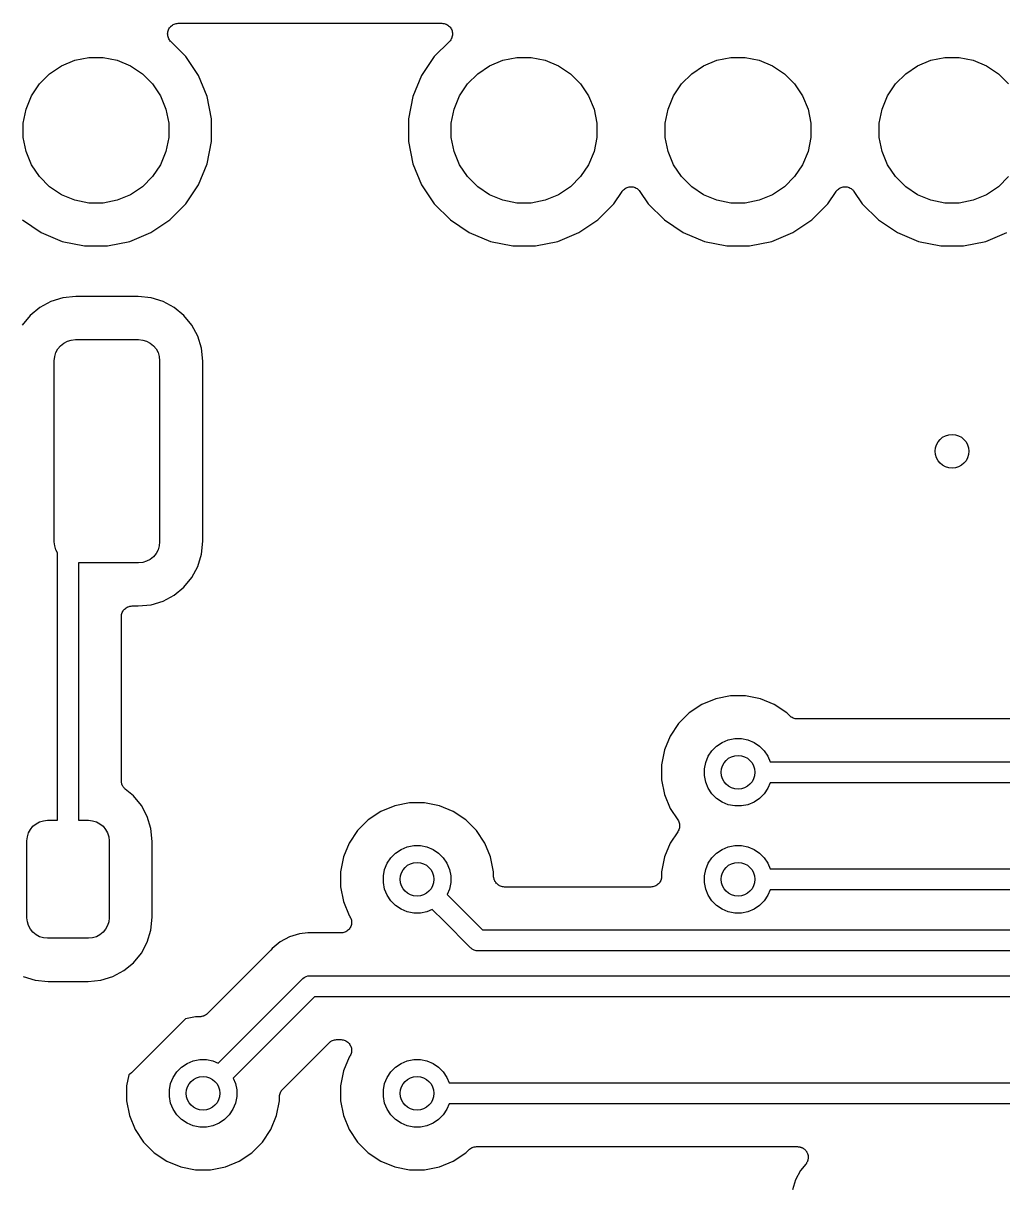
# Model space of a CAD drawing. Extents: x 4.65 to 8.46, y -5.31 to -3.29.
# Drawn here: x 7.066 to 7.524, y -3.843 to -3.3 of the extents above; entities that cross this region are included whole.
import ezdxf

# ---------------------------------------------------------------- set-up
doc = ezdxf.new("R2010")
doc.units = 0
doc.header["$MEASUREMENT"] = 0
doc.layers.add('BLACK', color=7, linetype='CONTINUOUS')

msp = doc.modelspace()

# ---------------------------------------------------------------- linework, layer by layer
at = {"layer": 'BLACK', "linetype": 'CONTINUOUS'}
for p, q in [((7.13344, -3.30495), (7.13349, -3.30447)), ((7.13344, -3.30496), (7.13344, -3.30495)), ((7.13344, -3.30497), (7.13344, -3.30496)), ((7.13348, -3.30544), (7.13344, -3.30497)), ((7.13349, -3.30447), (7.13354, -3.30399)), ((7.13354, -3.30398), (7.13369, -3.30352)), ((7.13354, -3.30399), (7.13354, -3.30398)), ((7.13354, -3.30399), (7.13354, -3.30399)), ((7.13369, -3.30352), (7.13383, -3.30306)), ((7.13383, -3.30306), (7.13383, -3.30305)), ((7.13383, -3.30305), (7.13384, -3.30305)), ((7.13384, -3.30305), (7.13407, -3.30263)), ((7.13407, -3.30263), (7.13429, -3.3022)), ((7.13429, -3.3022), (7.1343, -3.3022)), ((7.1343, -3.30219), (7.13461, -3.30182)), ((7.1343, -3.3022), (7.1343, -3.30219)), ((7.13461, -3.30182), (7.13492, -3.30145)), ((7.13492, -3.30145), (7.13493, -3.30144)), ((7.13492, -3.30145), (7.13492, -3.30145)), ((7.13493, -3.30144), (7.1353, -3.30114)), ((7.1353, -3.30114), (7.13567, -3.30084)), ((7.13567, -3.30084), (7.13568, -3.30083)), ((7.13568, -3.30083), (7.13569, -3.30083)), ((7.13569, -3.30083), (7.13611, -3.3006)), ((7.13611, -3.3006), (7.13653, -3.30038)), ((7.13653, -3.30038), (7.13654, -3.30037)), ((7.13654, -3.30037), (7.13655, -3.30037)), ((7.13655, -3.30037), (7.13701, -3.30023)), ((7.13701, -3.30023), (7.13747, -3.3001)), ((7.13747, -3.3001), (7.13748, -3.30009)), ((7.13748, -3.30009), (7.13796, -3.30005)), ((7.13748, -3.30009), (7.13748, -3.30009)), ((7.13796, -3.30005), (7.13844, -3.3)), ((7.13844, -3.3), (7.26156, -3.3)), ((7.26156, -3.3), (7.26161, -3.3)), ((7.26161, -3.3), (7.26161, -3.3)), ((7.26161, -3.3), (7.26161, -3.3)), ((7.26161, -3.3), (7.26163, -3.3)), ((7.26163, -3.3), (7.26211, -3.30005)), ((7.26211, -3.30005), (7.26258, -3.30011)), ((7.26258, -3.30011), (7.26259, -3.30011)), ((7.26259, -3.30011), (7.2626, -3.30011)), ((7.2626, -3.30011), (7.26306, -3.30025)), ((7.26306, -3.30025), (7.26352, -3.3004)), ((7.26352, -3.3004), (7.26352, -3.3004)), ((7.26352, -3.3004), (7.26353, -3.3004)), ((7.26353, -3.3004), (7.26395, -3.30063)), ((7.26395, -3.30063), (7.26437, -3.30086)), ((7.26437, -3.30086), (7.26438, -3.30087)), ((7.26438, -3.30087), (7.26439, -3.30087)), ((7.26439, -3.30087), (7.26475, -3.30118)), ((7.26475, -3.30118), (7.26512, -3.30149)), ((7.26512, -3.30149), (7.26513, -3.3015)), ((7.26513, -3.3015), (7.26513, -3.3015)), ((7.26513, -3.3015), (7.26543, -3.30187)), ((7.26543, -3.30187), (7.26574, -3.30225)), ((7.26574, -3.30225), (7.26574, -3.30226)), ((7.26574, -3.30226), (7.26575, -3.30226)), ((7.26575, -3.30226), (7.26597, -3.30269)), ((7.26597, -3.30269), (7.26619, -3.30311)), ((7.26619, -3.30311), (7.26619, -3.30312)), ((7.26619, -3.30312), (7.2662, -3.30313)), ((7.2662, -3.30313), (7.26633, -3.30359)), ((7.26633, -3.30359), (7.26647, -3.30405)), ((7.26647, -3.30405), (7.26647, -3.30405)), ((7.26647, -3.30405), (7.26647, -3.30406)), ((7.26647, -3.30406), (7.26652, -3.30454)), ((7.26656, -3.30503), (7.26651, -3.30551)), ((7.26652, -3.30454), (7.26656, -3.30502)), ((7.26656, -3.30502), (7.26656, -3.30503)), ((7.26656, -3.30503), (7.26656, -3.30503)), ((7.13352, -3.30592), (7.13348, -3.30544)), ((7.13353, -3.30593), (7.13352, -3.30592)), ((7.13353, -3.30594), (7.13353, -3.30593)), ((7.13366, -3.30639), (7.13353, -3.30594)), ((7.1338, -3.30686), (7.13366, -3.30639)), ((7.1338, -3.30687), (7.1338, -3.30686)), ((7.1338, -3.30686), (7.1338, -3.30686)), ((7.13402, -3.3073), (7.1338, -3.30687)), ((7.13425, -3.30772), (7.13402, -3.3073)), ((7.13425, -3.30773), (7.13425, -3.30772)), ((7.13425, -3.30774), (7.13425, -3.30773)), ((7.13456, -3.30811), (7.13425, -3.30774)), ((7.13485, -3.30849), (7.13456, -3.30811)), ((7.13487, -3.3085), (7.13485, -3.30849)), ((7.1349, -3.30854), (7.13487, -3.3085)), ((7.13487, -3.3085), (7.13487, -3.3085)), ((7.13487, -3.3085), (7.13487, -3.3085)), ((7.14194, -3.31558), (7.1349, -3.30854)), ((7.2651, -3.30854), (7.25806, -3.31558)), ((7.2654, -3.30816), (7.2651, -3.30854)), ((7.26571, -3.3078), (7.2654, -3.30816)), ((7.26572, -3.30778), (7.26571, -3.30779)), ((7.26571, -3.30779), (7.26571, -3.3078)), ((7.26594, -3.30737), (7.26572, -3.30778)), ((7.26617, -3.30694), (7.26594, -3.30737)), ((7.26618, -3.30692), (7.26617, -3.30693)), ((7.26617, -3.30693), (7.26617, -3.30694)), ((7.26632, -3.30646), (7.26618, -3.30692)), ((7.26646, -3.30601), (7.26632, -3.30646)), ((7.26651, -3.30551), (7.26646, -3.30599)), ((7.26646, -3.30599), (7.26646, -3.306)), ((7.26646, -3.306), (7.26646, -3.30601)), ((7.09008, -3.31731), (7.09665, -3.316)), ((7.09665, -3.316), (7.10335, -3.316)), ((7.10335, -3.316), (7.10992, -3.31731)), ((7.14785, -3.32442), (7.14194, -3.31558)), ((7.25806, -3.31558), (7.25215, -3.32442)), ((7.29008, -3.31731), (7.29665, -3.316)), ((7.29665, -3.316), (7.30335, -3.316)), ((7.30335, -3.316), (7.30992, -3.31731)), ((7.39008, -3.31731), (7.39665, -3.316)), ((7.39665, -3.316), (7.40335, -3.316)), ((7.40335, -3.316), (7.40992, -3.31731)), ((7.49008, -3.31731), (7.49665, -3.316)), ((7.49665, -3.316), (7.50335, -3.316)), ((7.50335, -3.316), (7.50992, -3.31731)), ((7.07833, -3.32359), (7.08389, -3.31987)), ((7.08389, -3.31987), (7.09008, -3.31731)), ((7.10992, -3.31731), (7.11611, -3.31987)), ((7.11611, -3.31987), (7.12167, -3.32359)), ((7.27833, -3.32359), (7.28389, -3.31987)), ((7.28389, -3.31987), (7.29008, -3.31731)), ((7.30992, -3.31731), (7.31611, -3.31987)), ((7.31611, -3.31987), (7.32167, -3.32359)), ((7.37833, -3.32359), (7.38389, -3.31987)), ((7.38389, -3.31987), (7.39008, -3.31731)), ((7.40992, -3.31731), (7.41611, -3.31987)), ((7.41611, -3.31987), (7.42167, -3.32359)), ((7.47833, -3.32359), (7.48389, -3.31987)), ((7.48389, -3.31987), (7.49008, -3.31731)), ((7.50992, -3.31731), (7.51611, -3.31987)), ((7.51611, -3.31987), (7.52167, -3.32359)), ((7.07359, -3.32833), (7.07833, -3.32359)), ((7.12167, -3.32359), (7.12641, -3.32833)), ((7.15192, -3.33425), (7.14785, -3.32442)), ((7.25215, -3.32442), (7.24808, -3.33425)), ((7.27359, -3.32833), (7.27833, -3.32359)), ((7.32167, -3.32359), (7.32641, -3.32833)), ((7.37359, -3.32833), (7.37833, -3.32359)), ((7.42167, -3.32359), (7.42641, -3.32833)), ((7.47359, -3.32833), (7.47833, -3.32359)), ((7.52167, -3.32359), (7.52641, -3.32833)), ((7.06987, -3.33389), (7.07359, -3.32833)), ((7.12641, -3.32833), (7.13013, -3.33389)), ((7.26987, -3.33389), (7.27359, -3.32833)), ((7.32641, -3.32833), (7.33013, -3.33389)), ((7.36987, -3.33389), (7.37359, -3.32833)), ((7.42641, -3.32833), (7.43013, -3.33389)), ((7.46987, -3.33389), (7.47359, -3.32833)), ((7.06731, -3.34008), (7.06987, -3.33389)), ((7.13013, -3.33389), (7.13269, -3.34008)), ((7.154, -3.34468), (7.15192, -3.33425)), ((7.24808, -3.33425), (7.246, -3.34468)), ((7.26731, -3.34008), (7.26987, -3.33389)), ((7.33013, -3.33389), (7.33269, -3.34008)), ((7.36731, -3.34008), (7.36987, -3.33389)), ((7.43013, -3.33389), (7.43269, -3.34008)), ((7.46731, -3.34008), (7.46987, -3.33389)), ((7.066, -3.34665), (7.06731, -3.34008)), ((7.13269, -3.34008), (7.134, -3.34665)), ((7.266, -3.34665), (7.26731, -3.34008)), ((7.33269, -3.34008), (7.334, -3.34665)), ((7.366, -3.34665), (7.36731, -3.34008)), ((7.43269, -3.34008), (7.434, -3.34665)), ((7.466, -3.34665), (7.46731, -3.34008)), ((7.066, -3.35335), (7.066, -3.34665)), ((7.134, -3.34665), (7.134, -3.35335)), ((7.154, -3.35532), (7.154, -3.34468)), ((7.246, -3.34468), (7.246, -3.35532)), ((7.266, -3.35335), (7.266, -3.34665)), ((7.334, -3.34665), (7.334, -3.35335)), ((7.366, -3.35335), (7.366, -3.34665)), ((7.434, -3.34665), (7.434, -3.35335)), ((7.466, -3.35335), (7.466, -3.34665)), ((7.06731, -3.35992), (7.066, -3.35335)), ((7.134, -3.35335), (7.13269, -3.35992)), ((7.26731, -3.35992), (7.266, -3.35335)), ((7.334, -3.35335), (7.33269, -3.35992)), ((7.36731, -3.35992), (7.366, -3.35335)), ((7.434, -3.35335), (7.43269, -3.35992)), ((7.46731, -3.35992), (7.466, -3.35335)), ((7.15192, -3.36575), (7.154, -3.35532)), ((7.246, -3.35532), (7.24808, -3.36575)), ((7.06987, -3.36611), (7.06731, -3.35992)), ((7.13269, -3.35992), (7.13013, -3.36611)), ((7.26987, -3.36611), (7.26731, -3.35992)), ((7.33269, -3.35992), (7.33013, -3.36611)), ((7.36987, -3.36611), (7.36731, -3.35992)), ((7.43269, -3.35992), (7.43013, -3.36611)), ((7.46987, -3.36611), (7.46731, -3.35992)), ((7.07359, -3.37167), (7.06987, -3.36611)), ((7.13013, -3.36611), (7.12641, -3.37167)), ((7.14785, -3.37558), (7.15192, -3.36575)), ((7.24808, -3.36575), (7.25215, -3.37558)), ((7.27359, -3.37167), (7.26987, -3.36611)), ((7.33013, -3.36611), (7.32641, -3.37167)), ((7.37359, -3.37167), (7.36987, -3.36611)), ((7.43013, -3.36611), (7.42641, -3.37167)), ((7.47359, -3.37167), (7.46987, -3.36611)), ((7.07833, -3.37641), (7.07359, -3.37167)), ((7.12641, -3.37167), (7.12167, -3.37641)), ((7.14194, -3.38442), (7.14785, -3.37558)), ((7.25215, -3.37558), (7.25806, -3.38442)), ((7.27833, -3.37641), (7.27359, -3.37167)), ((7.32641, -3.37167), (7.32167, -3.37641)), ((7.37833, -3.37641), (7.37359, -3.37167)), ((7.42641, -3.37167), (7.42167, -3.37641)), ((7.47833, -3.37641), (7.47359, -3.37167)), ((7.52641, -3.37167), (7.52167, -3.37641)), ((7.08389, -3.38013), (7.07833, -3.37641)), ((7.09008, -3.38269), (7.08389, -3.38013)), ((7.11611, -3.38013), (7.10992, -3.38269)), ((7.12167, -3.37641), (7.11611, -3.38013)), ((7.28389, -3.38013), (7.27833, -3.37641)), ((7.29008, -3.38269), (7.28389, -3.38013)), ((7.31611, -3.38013), (7.30992, -3.38269)), ((7.32167, -3.37641), (7.31611, -3.38013)), ((7.34194, -3.38442), (7.34584, -3.37859)), ((7.34584, -3.37859), (7.34587, -3.37855)), ((7.34587, -3.37855), (7.34588, -3.37853)), ((7.34587, -3.37855), (7.34587, -3.37855)), ((7.34587, -3.37855), (7.34587, -3.37855)), ((7.34588, -3.37853), (7.34619, -3.37816)), ((7.34619, -3.37816), (7.34649, -3.3778)), ((7.34649, -3.3778), (7.3465, -3.3778)), ((7.3465, -3.3778), (7.34651, -3.37779)), ((7.34651, -3.37779), (7.34689, -3.37749)), ((7.34689, -3.37749), (7.34725, -3.37719)), ((7.34725, -3.37719), (7.34726, -3.37718)), ((7.34726, -3.37718), (7.34727, -3.37718)), ((7.34727, -3.37718), (7.34769, -3.37696)), ((7.34769, -3.37696), (7.34811, -3.37674)), ((7.34811, -3.37674), (7.34813, -3.37673)), ((7.34813, -3.37673), (7.34814, -3.37673)), ((7.34814, -3.37673), (7.34859, -3.3766)), ((7.34859, -3.3766), (7.34905, -3.37646)), ((7.34905, -3.37646), (7.34906, -3.37646)), ((7.34906, -3.37646), (7.34908, -3.37645)), ((7.34908, -3.37645), (7.34955, -3.37641)), ((7.34955, -3.37641), (7.35002, -3.37637)), ((7.35002, -3.37637), (7.35003, -3.37637)), ((7.35003, -3.37637), (7.35005, -3.37637)), ((7.35005, -3.37637), (7.35052, -3.37642)), ((7.35052, -3.37642), (7.35099, -3.37647)), ((7.35099, -3.37647), (7.35101, -3.37647)), ((7.35101, -3.37647), (7.35102, -3.37647)), ((7.35102, -3.37647), (7.35147, -3.37661)), ((7.35147, -3.37661), (7.35193, -3.37675)), ((7.35193, -3.37675), (7.35194, -3.37676)), ((7.35194, -3.37676), (7.35195, -3.37676)), ((7.35195, -3.37676), (7.35237, -3.37699)), ((7.35237, -3.37699), (7.35279, -3.37721)), ((7.35279, -3.37721), (7.3528, -3.37722)), ((7.3528, -3.37722), (7.35281, -3.37723)), ((7.35281, -3.37723), (7.35317, -3.37753)), ((7.35317, -3.37753), (7.35354, -3.37783)), ((7.35354, -3.37783), (7.35355, -3.37784)), ((7.35355, -3.37784), (7.35356, -3.37785)), ((7.35356, -3.37785), (7.35386, -3.37822)), ((7.35386, -3.37822), (7.35416, -3.37859)), ((7.35416, -3.37859), (7.35806, -3.38442)), ((7.38389, -3.38013), (7.37833, -3.37641)), ((7.39008, -3.38269), (7.38389, -3.38013)), ((7.41611, -3.38013), (7.40992, -3.38269)), ((7.42167, -3.37641), (7.41611, -3.38013)), ((7.44194, -3.38442), (7.44584, -3.37859)), ((7.44584, -3.37859), (7.44587, -3.37855)), ((7.44587, -3.37855), (7.44588, -3.37853)), ((7.44587, -3.37855), (7.44587, -3.37855)), ((7.44587, -3.37855), (7.44587, -3.37855)), ((7.44588, -3.37853), (7.44619, -3.37816)), ((7.44619, -3.37816), (7.44649, -3.3778)), ((7.44649, -3.3778), (7.4465, -3.3778)), ((7.4465, -3.3778), (7.44651, -3.37779)), ((7.44651, -3.37779), (7.44689, -3.37749)), ((7.44689, -3.37749), (7.44725, -3.37719)), ((7.44725, -3.37719), (7.44726, -3.37718)), ((7.44726, -3.37718), (7.44727, -3.37718)), ((7.44727, -3.37718), (7.44769, -3.37696)), ((7.44769, -3.37696), (7.44811, -3.37674)), ((7.44811, -3.37674), (7.44813, -3.37673)), ((7.44813, -3.37673), (7.44814, -3.37673)), ((7.44814, -3.37673), (7.44859, -3.3766)), ((7.44859, -3.3766), (7.44905, -3.37646)), ((7.44905, -3.37646), (7.44906, -3.37646)), ((7.44906, -3.37646), (7.44908, -3.37645)), ((7.44908, -3.37645), (7.44955, -3.37641)), ((7.44955, -3.37641), (7.45002, -3.37637)), ((7.45002, -3.37637), (7.45003, -3.37637)), ((7.45003, -3.37637), (7.45005, -3.37637)), ((7.45005, -3.37637), (7.45052, -3.37642)), ((7.45052, -3.37642), (7.45099, -3.37647)), ((7.45099, -3.37647), (7.45101, -3.37647)), ((7.45101, -3.37647), (7.45102, -3.37647)), ((7.45102, -3.37647), (7.45147, -3.37661)), ((7.45147, -3.37661), (7.45193, -3.37675)), ((7.45193, -3.37675), (7.45194, -3.37676)), ((7.45194, -3.37676), (7.45195, -3.37676)), ((7.45195, -3.37676), (7.45237, -3.37699)), ((7.45237, -3.37699), (7.45279, -3.37721)), ((7.45279, -3.37721), (7.4528, -3.37722)), ((7.4528, -3.37722), (7.45281, -3.37723)), ((7.45281, -3.37723), (7.45317, -3.37753)), ((7.45317, -3.37753), (7.45354, -3.37783)), ((7.45354, -3.37783), (7.45355, -3.37784)), ((7.45355, -3.37784), (7.45356, -3.37785)), ((7.45356, -3.37785), (7.45386, -3.37822)), ((7.45386, -3.37822), (7.45416, -3.37859)), ((7.45416, -3.37859), (7.45806, -3.38442)), ((7.48389, -3.38013), (7.47833, -3.37641)), ((7.49008, -3.38269), (7.48389, -3.38013)), ((7.51611, -3.38013), (7.50992, -3.38269)), ((7.52167, -3.37641), (7.51611, -3.38013)), ((7.09665, -3.384), (7.09008, -3.38269)), ((7.10335, -3.384), (7.09665, -3.384)), ((7.10992, -3.38269), (7.10335, -3.384)), ((7.13442, -3.39194), (7.14194, -3.38442)), ((7.25806, -3.38442), (7.26558, -3.39194)), ((7.29665, -3.384), (7.29008, -3.38269)), ((7.30335, -3.384), (7.29665, -3.384)), ((7.30992, -3.38269), (7.30335, -3.384)), ((7.33442, -3.39194), (7.34194, -3.38442)), ((7.35806, -3.38442), (7.36558, -3.39194)), ((7.39665, -3.384), (7.39008, -3.38269)), ((7.40335, -3.384), (7.39665, -3.384)), ((7.40992, -3.38269), (7.40335, -3.384)), ((7.43442, -3.39194), (7.44194, -3.38442)), ((7.45806, -3.38442), (7.46558, -3.39194)), ((7.49665, -3.384), (7.49008, -3.38269)), ((7.50335, -3.384), (7.49665, -3.384)), ((7.50992, -3.38269), (7.50335, -3.384)), ((7.06558, -3.39194), (7.07442, -3.39785)), ((7.12558, -3.39785), (7.13442, -3.39194)), ((7.26558, -3.39194), (7.27442, -3.39785)), ((7.32558, -3.39785), (7.33442, -3.39194)), ((7.36558, -3.39194), (7.37442, -3.39785)), ((7.42558, -3.39785), (7.43442, -3.39194)), ((7.46558, -3.39194), (7.47442, -3.39785)), ((7.07442, -3.39785), (7.08425, -3.40192)), ((7.08425, -3.40192), (7.09468, -3.404)), ((7.10532, -3.404), (7.11575, -3.40192)), ((7.11575, -3.40192), (7.12558, -3.39785)), ((7.27442, -3.39785), (7.28425, -3.40192)), ((7.28425, -3.40192), (7.29468, -3.404)), ((7.30532, -3.404), (7.31575, -3.40192)), ((7.31575, -3.40192), (7.32558, -3.39785)), ((7.37442, -3.39785), (7.38425, -3.40192)), ((7.38425, -3.40192), (7.39468, -3.404)), ((7.40532, -3.404), (7.41575, -3.40192)), ((7.41575, -3.40192), (7.42558, -3.39785)), ((7.47442, -3.39785), (7.48425, -3.40192)), ((7.48425, -3.40192), (7.49468, -3.404)), ((7.50532, -3.404), (7.51575, -3.40192)), ((7.51575, -3.40192), (7.52558, -3.39785)), ((7.09468, -3.404), (7.10532, -3.404)), ((7.29468, -3.404), (7.30532, -3.404)), ((7.39468, -3.404), (7.40532, -3.404)), ((7.49468, -3.404), (7.50532, -3.404)), ((7.0789, -3.43002), (7.07372, -3.43278)), ((7.08451, -3.42831), (7.0789, -3.43002)), ((7.0906, -3.42771), (7.08451, -3.42831)), ((7.11964, -3.42771), (7.0906, -3.42771)), ((7.12572, -3.42831), (7.11964, -3.42771)), ((7.13134, -3.43002), (7.12572, -3.42831)), ((7.13652, -3.43278), (7.13134, -3.43002)), ((7.07372, -3.43278), (7.06918, -3.43651)), ((7.14105, -3.43651), (7.13652, -3.43278)), ((7.06918, -3.43651), (7.06546, -3.44104)), ((7.14478, -3.44104), (7.14105, -3.43651)), ((7.14754, -3.44622), (7.14478, -3.44104)), ((7.14925, -3.45184), (7.14754, -3.44622)), ((7.08217, -3.45221), (7.08339, -3.45072)), ((7.08339, -3.45072), (7.08489, -3.44949)), ((7.08489, -3.44949), (7.08659, -3.44858)), ((7.08659, -3.44858), (7.08843, -3.44802)), ((7.08843, -3.44802), (7.09035, -3.44783)), ((7.09035, -3.44783), (7.11988, -3.44783)), ((7.11988, -3.44783), (7.1218, -3.44802)), ((7.1218, -3.44802), (7.12365, -3.44858)), ((7.12365, -3.44858), (7.12535, -3.44949)), ((7.12535, -3.44949), (7.12684, -3.45072)), ((7.12684, -3.45072), (7.12807, -3.45221)), ((7.08051, -3.45768), (7.0807, -3.45576)), ((7.0807, -3.45576), (7.08126, -3.45391)), ((7.08126, -3.45391), (7.08217, -3.45221)), ((7.12807, -3.45221), (7.12898, -3.45391)), ((7.12898, -3.45391), (7.12954, -3.45576)), ((7.12954, -3.45576), (7.12972, -3.45768)), ((7.14985, -3.45792), (7.14925, -3.45184)), ((7.08051, -3.54232), (7.08051, -3.45768)), ((7.12972, -3.45768), (7.12972, -3.54232)), ((7.14985, -3.54208), (7.14985, -3.45792)), ((7.0807, -3.54424), (7.08051, -3.54232)), ((7.12972, -3.54232), (7.12954, -3.54424)), ((7.14925, -3.54816), (7.14985, -3.54208)), ((7.08126, -3.54609), (7.0807, -3.54424)), ((7.08199, -3.54745), (7.08126, -3.54609)), ((7.08199, -3.67244), (7.08199, -3.54745)), ((7.12684, -3.54928), (7.12535, -3.55051)), ((7.12807, -3.54779), (7.12684, -3.54928)), ((7.12898, -3.54609), (7.12807, -3.54779)), ((7.12954, -3.54424), (7.12898, -3.54609)), ((7.14754, -3.55378), (7.14925, -3.54816)), ((7.11988, -3.55217), (7.09183, -3.55217)), ((7.09183, -3.55217), (7.09183, -3.67244)), ((7.1218, -3.55198), (7.11988, -3.55217)), ((7.12365, -3.55142), (7.1218, -3.55198)), ((7.12535, -3.55051), (7.12365, -3.55142)), ((7.14478, -3.55896), (7.14754, -3.55378)), ((7.14105, -3.56349), (7.14478, -3.55896)), ((7.13652, -3.56722), (7.14105, -3.56349)), ((7.12572, -3.57169), (7.13134, -3.56998)), ((7.13134, -3.56998), (7.13652, -3.56722)), ((7.11188, -3.57675), (7.11193, -3.57628)), ((7.11193, -3.57628), (7.11194, -3.57626)), ((7.11194, -3.57625), (7.11208, -3.5758)), ((7.11194, -3.57626), (7.11194, -3.57625)), ((7.11208, -3.5758), (7.11222, -3.57535)), ((7.11222, -3.57535), (7.11223, -3.57533)), ((7.11223, -3.57533), (7.11224, -3.57532)), ((7.11224, -3.57532), (7.11246, -3.5749)), ((7.11246, -3.5749), (7.11269, -3.57449)), ((7.11269, -3.57449), (7.1127, -3.57448)), ((7.1127, -3.57448), (7.11271, -3.57446)), ((7.11271, -3.57446), (7.11301, -3.5741)), ((7.11301, -3.5741), (7.11331, -3.57374)), ((7.11331, -3.57374), (7.11332, -3.57373)), ((7.11332, -3.57373), (7.11333, -3.57371)), ((7.11333, -3.57371), (7.1137, -3.57342)), ((7.1137, -3.57342), (7.11406, -3.57312)), ((7.11406, -3.57312), (7.11408, -3.57311)), ((7.11408, -3.57311), (7.11409, -3.5731)), ((7.11409, -3.5731), (7.11451, -3.57288)), ((7.11451, -3.57288), (7.11493, -3.57266)), ((7.11493, -3.57266), (7.11494, -3.57266)), ((7.11494, -3.57266), (7.11496, -3.57265)), ((7.11496, -3.57265), (7.11541, -3.57252)), ((7.11541, -3.57252), (7.11586, -3.57238)), ((7.11586, -3.57238), (7.11588, -3.57238)), ((7.11588, -3.57238), (7.11589, -3.57237)), ((7.11589, -3.57237), (7.11636, -3.57233)), ((7.11636, -3.57233), (7.11683, -3.57229)), ((7.11683, -3.57229), (7.11964, -3.57229)), ((7.11964, -3.57229), (7.12572, -3.57169)), ((7.11183, -3.57722), (7.11188, -3.57675)), ((7.11183, -3.57725), (7.11183, -3.57722)), ((7.11183, -3.57725), (7.11183, -3.57725)), ((7.11183, -3.57725), (7.11183, -3.57725)), ((7.11183, -3.57729), (7.11183, -3.57725)), ((7.11183, -3.65402), (7.11183, -3.57729)), ((7.39648, -3.61425), (7.38957, -3.61563)), ((7.40352, -3.61425), (7.39648, -3.61425)), ((7.41043, -3.61563), (7.40352, -3.61425)), ((7.38307, -3.61832), (7.37721, -3.62223)), ((7.38957, -3.61563), (7.38307, -3.61832)), ((7.41693, -3.61832), (7.41043, -3.61563)), ((7.42279, -3.62223), (7.41693, -3.61832)), ((7.37721, -3.62223), (7.37223, -3.62721)), ((7.42417, -3.62361), (7.42279, -3.62223)), ((7.42453, -3.62391), (7.42417, -3.62361)), ((7.42488, -3.6242), (7.42453, -3.62391)), ((7.4249, -3.62422), (7.42488, -3.6242)), ((7.42492, -3.62423), (7.4249, -3.62422)), ((7.42533, -3.62445), (7.42492, -3.62423)), ((7.42574, -3.62467), (7.42533, -3.62445)), ((7.42576, -3.62468), (7.42574, -3.62467)), ((7.42578, -3.62469), (7.42576, -3.62468)), ((7.42622, -3.62483), (7.42578, -3.62469)), ((7.42667, -3.62497), (7.42622, -3.62483)), ((7.42669, -3.62497), (7.42667, -3.62497)), ((7.42672, -3.62498), (7.42669, -3.62497)), ((7.42717, -3.62503), (7.42672, -3.62498)), ((7.42764, -3.62508), (7.42717, -3.62503)), ((7.42769, -3.62508), (7.42764, -3.62508)), ((7.42771, -3.62508), (7.42769, -3.62508)), ((7.42769, -3.62508), (7.42769, -3.62508)), ((7.42769, -3.62508), (7.42769, -3.62508)), ((7.62229, -3.62508), (7.42771, -3.62508)), ((7.37223, -3.62721), (7.36832, -3.63307)), ((7.36832, -3.63307), (7.36563, -3.63957)), ((7.38996, -3.63777), (7.39254, -3.63604)), ((7.39254, -3.63604), (7.39541, -3.63486)), ((7.39541, -3.63486), (7.39845, -3.63425)), ((7.39845, -3.63425), (7.40155, -3.63425)), ((7.40155, -3.63425), (7.40459, -3.63486)), ((7.40459, -3.63486), (7.40746, -3.63604)), ((7.40746, -3.63604), (7.41004, -3.63777)), ((7.36563, -3.63957), (7.36425, -3.64648)), ((7.38604, -3.64254), (7.38777, -3.63996)), ((7.38777, -3.63996), (7.38996, -3.63777)), ((7.41004, -3.63777), (7.41223, -3.63996)), ((7.41223, -3.63996), (7.41396, -3.64254)), ((7.36425, -3.64648), (7.36425, -3.65352)), ((7.38425, -3.64845), (7.38486, -3.64541)), ((7.38486, -3.64541), (7.38604, -3.64254)), ((7.41396, -3.64254), (7.41501, -3.64508)), ((7.41501, -3.64508), (7.63499, -3.64508)), ((7.38425, -3.65155), (7.38425, -3.64845)), ((7.38486, -3.65459), (7.38425, -3.65155)), ((7.11185, -3.65424), (7.11183, -3.65402)), ((7.11185, -3.65446), (7.11185, -3.65424)), ((7.1119, -3.65472), (7.11185, -3.65446)), ((7.11193, -3.65499), (7.1119, -3.65472)), ((7.11199, -3.6552), (7.11193, -3.65499)), ((7.11203, -3.65542), (7.11199, -3.6552)), ((7.11213, -3.65567), (7.11203, -3.65542)), ((7.11221, -3.65593), (7.11213, -3.65567)), ((7.11231, -3.65612), (7.11221, -3.65593)), ((7.11239, -3.65632), (7.11231, -3.65612)), ((7.11254, -3.65655), (7.11239, -3.65632)), ((7.11267, -3.65679), (7.11254, -3.65655)), ((7.1128, -3.65696), (7.11267, -3.65679)), ((7.11292, -3.65714), (7.1128, -3.65696)), ((7.11311, -3.65734), (7.11292, -3.65714)), ((7.11328, -3.65755), (7.11311, -3.65734)), ((7.11345, -3.65768), (7.11328, -3.65755)), ((7.11361, -3.65784), (7.11345, -3.65768)), ((7.11366, -3.65789), (7.11361, -3.65784)), ((7.1175, -3.66104), (7.11366, -3.65789)), ((7.36425, -3.65352), (7.36563, -3.66043)), ((7.38604, -3.65746), (7.38486, -3.65459)), ((7.38777, -3.66004), (7.38604, -3.65746)), ((7.41396, -3.65746), (7.41223, -3.66004)), ((7.41501, -3.65492), (7.41396, -3.65746)), ((7.63499, -3.65492), (7.41501, -3.65492)), ((7.12119, -3.66554), (7.1175, -3.66104)), ((7.36563, -3.66043), (7.36832, -3.66693)), ((7.38996, -3.66223), (7.38777, -3.66004)), ((7.39254, -3.66396), (7.38996, -3.66223)), ((7.41004, -3.66223), (7.40746, -3.66396)), ((7.41223, -3.66004), (7.41004, -3.66223)), ((7.12394, -3.67067), (7.12119, -3.66554)), ((7.23307, -3.66832), (7.22721, -3.67223)), ((7.23957, -3.66563), (7.23307, -3.66832)), ((7.24648, -3.66425), (7.23957, -3.66563)), ((7.25352, -3.66425), (7.24648, -3.66425)), ((7.26043, -3.66563), (7.25352, -3.66425)), ((7.26693, -3.66832), (7.26043, -3.66563)), ((7.27279, -3.67223), (7.26693, -3.66832)), ((7.36832, -3.66693), (7.37185, -3.67222)), ((7.39541, -3.66514), (7.39254, -3.66396)), ((7.39845, -3.66575), (7.39541, -3.66514)), ((7.40155, -3.66575), (7.39845, -3.66575)), ((7.40459, -3.66514), (7.40155, -3.66575)), ((7.40746, -3.66396), (7.40459, -3.66514)), ((7.07053, -3.67525), (7.07198, -3.67406)), ((7.07198, -3.67406), (7.07364, -3.67317)), ((7.07364, -3.67317), (7.07544, -3.67263)), ((7.07544, -3.67263), (7.07731, -3.67244)), ((7.07731, -3.67244), (7.08199, -3.67244)), ((7.09183, -3.67244), (7.09651, -3.67244)), ((7.09651, -3.67244), (7.09838, -3.67263)), ((7.09838, -3.67263), (7.10018, -3.67317)), ((7.10018, -3.67317), (7.10184, -3.67406)), ((7.10184, -3.67406), (7.10329, -3.67525)), ((7.12563, -3.67624), (7.12394, -3.67067)), ((7.22721, -3.67223), (7.22223, -3.67721)), ((7.27777, -3.67721), (7.27279, -3.67223)), ((7.37185, -3.67222), (7.37187, -3.67224)), ((7.37187, -3.67224), (7.37187, -3.67224)), ((7.37187, -3.67224), (7.37187, -3.67224)), ((7.37187, -3.67224), (7.37189, -3.67228)), ((7.37189, -3.67228), (7.37211, -3.6727)), ((7.37211, -3.6727), (7.37232, -3.67311)), ((7.37232, -3.67311), (7.37233, -3.67313)), ((7.37233, -3.67313), (7.37234, -3.67315)), ((7.37234, -3.67315), (7.37247, -3.6736)), ((7.37247, -3.6736), (7.3726, -3.67404)), ((7.3726, -3.67404), (7.37261, -3.67406)), ((7.37261, -3.67406), (7.37261, -3.67408)), ((7.37261, -3.67408), (7.37265, -3.67455)), ((7.0679, -3.68017), (7.06845, -3.67836)), ((7.06845, -3.67836), (7.06933, -3.67671)), ((7.06933, -3.67671), (7.07053, -3.67525)), ((7.10329, -3.67525), (7.10449, -3.67671)), ((7.10449, -3.67671), (7.10537, -3.67836)), ((7.10537, -3.67836), (7.10592, -3.68017)), ((7.12622, -3.68228), (7.12563, -3.67624)), ((7.22223, -3.67721), (7.21832, -3.68307)), ((7.28168, -3.68307), (7.27777, -3.67721)), ((7.37185, -3.67778), (7.36832, -3.68307)), ((7.37207, -3.67737), (7.37185, -3.67778)), ((7.3723, -3.67696), (7.37207, -3.67737)), ((7.37231, -3.67692), (7.3723, -3.67694)), ((7.3723, -3.67694), (7.3723, -3.67696)), ((7.37245, -3.67647), (7.37231, -3.67692)), ((7.37259, -3.67603), (7.37245, -3.67647)), ((7.3726, -3.67598), (7.37259, -3.67601)), ((7.37259, -3.67601), (7.37259, -3.67603)), ((7.37265, -3.67552), (7.3726, -3.67598)), ((7.37265, -3.67455), (7.3727, -3.67501)), ((7.3727, -3.67506), (7.37265, -3.67552)), ((7.3727, -3.67501), (7.3727, -3.67504)), ((7.3727, -3.67504), (7.3727, -3.67506)), ((7.06772, -3.68204), (7.0679, -3.68017)), ((7.06772, -3.71796), (7.06772, -3.68204)), ((7.10592, -3.68017), (7.1061, -3.68204)), ((7.1061, -3.68204), (7.1061, -3.71796)), ((7.12622, -3.71772), (7.12622, -3.68228)), ((7.21832, -3.68307), (7.21563, -3.68957)), ((7.24254, -3.68604), (7.24541, -3.68486)), ((7.24541, -3.68486), (7.24845, -3.68425)), ((7.24845, -3.68425), (7.25155, -3.68425)), ((7.25155, -3.68425), (7.25459, -3.68486)), ((7.25459, -3.68486), (7.25746, -3.68604)), ((7.28437, -3.68957), (7.28168, -3.68307)), ((7.36832, -3.68307), (7.36563, -3.68957)), ((7.39254, -3.68604), (7.39541, -3.68486)), ((7.39541, -3.68486), (7.39845, -3.68425)), ((7.39845, -3.68425), (7.40155, -3.68425)), ((7.40155, -3.68425), (7.40459, -3.68486)), ((7.40459, -3.68486), (7.40746, -3.68604)), ((7.21563, -3.68957), (7.21425, -3.69648)), ((7.23604, -3.69254), (7.23777, -3.68996)), ((7.23777, -3.68996), (7.23996, -3.68777)), ((7.23996, -3.68777), (7.24254, -3.68604)), ((7.25746, -3.68604), (7.26004, -3.68777)), ((7.26004, -3.68777), (7.26223, -3.68996)), ((7.26223, -3.68996), (7.26396, -3.69254)), ((7.28575, -3.69648), (7.28437, -3.68957)), ((7.36563, -3.68957), (7.36425, -3.69648)), ((7.38604, -3.69254), (7.38777, -3.68996)), ((7.38777, -3.68996), (7.38996, -3.68777)), ((7.38996, -3.68777), (7.39254, -3.68604)), ((7.40746, -3.68604), (7.41004, -3.68777)), ((7.41004, -3.68777), (7.41223, -3.68996)), ((7.41223, -3.68996), (7.41396, -3.69254)), ((7.23425, -3.69845), (7.23486, -3.69541)), ((7.23486, -3.69541), (7.23604, -3.69254)), ((7.26396, -3.69254), (7.26514, -3.69541)), ((7.26514, -3.69541), (7.26575, -3.69845)), ((7.38425, -3.69845), (7.38486, -3.69541)), ((7.38486, -3.69541), (7.38604, -3.69254)), ((7.41396, -3.69254), (7.41501, -3.69508)), ((7.41501, -3.69508), (8.13524, -3.69508)), ((7.21425, -3.69648), (7.21425, -3.70352)), ((7.23425, -3.70155), (7.23425, -3.69845)), ((7.26575, -3.69845), (7.26575, -3.70155)), ((7.28575, -3.69843), (7.28575, -3.69648)), ((7.28579, -3.69889), (7.28575, -3.69843)), ((7.28583, -3.69935), (7.28579, -3.69889)), ((7.28584, -3.69938), (7.28583, -3.69935)), ((7.28584, -3.6994), (7.28584, -3.69938)), ((7.28598, -3.69985), (7.28584, -3.6994)), ((7.28611, -3.70029), (7.28598, -3.69985)), ((7.28612, -3.70031), (7.28611, -3.70029)), ((7.28613, -3.70034), (7.28612, -3.70031)), ((7.28634, -3.70075), (7.28613, -3.70034)), ((7.28655, -3.70116), (7.28634, -3.70075)), ((7.28657, -3.70118), (7.28655, -3.70116)), ((7.28658, -3.7012), (7.28657, -3.70118)), ((7.28688, -3.70156), (7.28658, -3.7012)), ((7.36338, -3.70145), (7.36308, -3.70181)), ((7.36339, -3.70143), (7.36338, -3.70145)), ((7.3634, -3.70142), (7.36339, -3.70143)), ((7.36362, -3.701), (7.3634, -3.70142)), ((7.36385, -3.70059), (7.36362, -3.701)), ((7.36386, -3.70056), (7.36385, -3.70058)), ((7.36385, -3.70058), (7.36385, -3.70059)), ((7.364, -3.70011), (7.36386, -3.70056)), ((7.36414, -3.69966), (7.364, -3.70011)), ((7.36415, -3.69963), (7.36414, -3.69964)), ((7.36414, -3.69964), (7.36414, -3.69966)), ((7.3642, -3.69916), (7.36415, -3.69963)), ((7.36425, -3.69869), (7.3642, -3.69916)), ((7.36425, -3.69648), (7.36425, -3.69862)), ((7.36425, -3.69862), (7.36425, -3.69866)), ((7.36425, -3.69866), (7.36425, -3.69866)), ((7.36425, -3.69866), (7.36425, -3.69866)), ((7.36425, -3.69866), (7.36425, -3.69869)), ((7.38425, -3.70155), (7.38425, -3.69845)), ((7.21425, -3.70352), (7.21563, -3.71043)), ((7.23486, -3.70459), (7.23425, -3.70155)), ((7.23604, -3.70746), (7.23486, -3.70459)), ((7.26514, -3.70459), (7.26409, -3.70713)), ((7.26575, -3.70155), (7.26514, -3.70459)), ((7.28716, -3.70192), (7.28688, -3.70156)), ((7.2872, -3.70196), (7.28716, -3.70192)), ((7.28721, -3.70197), (7.2872, -3.70196)), ((7.2872, -3.70196), (7.2872, -3.70196)), ((7.2872, -3.70196), (7.2872, -3.70196)), ((7.2874, -3.70216), (7.28721, -3.70197)), ((7.28776, -3.70245), (7.2874, -3.70216)), ((7.28811, -3.70275), (7.28776, -3.70245)), ((7.28814, -3.70276), (7.28811, -3.70275)), ((7.28816, -3.70278), (7.28814, -3.70276)), ((7.28856, -3.70299), (7.28816, -3.70278)), ((7.28897, -3.70322), (7.28856, -3.70299)), ((7.28899, -3.70323), (7.28897, -3.70322)), ((7.28902, -3.70324), (7.28899, -3.70323)), ((7.28946, -3.70337), (7.28902, -3.70324)), ((7.2899, -3.70351), (7.28946, -3.70337)), ((7.28992, -3.70352), (7.2899, -3.70351)), ((7.28995, -3.70352), (7.28992, -3.70352)), ((7.29041, -3.70357), (7.28995, -3.70352)), ((7.29087, -3.70362), (7.29041, -3.70357)), ((7.29092, -3.70362), (7.29087, -3.70362)), ((7.29094, -3.70362), (7.29092, -3.70362)), ((7.29092, -3.70362), (7.29092, -3.70362)), ((7.29092, -3.70362), (7.29092, -3.70362)), ((7.35925, -3.70362), (7.29094, -3.70362)), ((7.35972, -3.70358), (7.35925, -3.70362)), ((7.36019, -3.70353), (7.35972, -3.70358)), ((7.36021, -3.70353), (7.36019, -3.70353)), ((7.36022, -3.70353), (7.36021, -3.70353)), ((7.36067, -3.70339), (7.36022, -3.70353)), ((7.36112, -3.70326), (7.36067, -3.70339)), ((7.36114, -3.70325), (7.36112, -3.70326)), ((7.36116, -3.70324), (7.36114, -3.70325)), ((7.36157, -3.70302), (7.36116, -3.70324)), ((7.36199, -3.70281), (7.36157, -3.70302)), ((7.362, -3.70279), (7.36199, -3.70281)), ((7.36202, -3.70279), (7.362, -3.70279)), ((7.36238, -3.70249), (7.36202, -3.70279)), ((7.36275, -3.70219), (7.36238, -3.70249)), ((7.36276, -3.70218), (7.36275, -3.70219)), ((7.36278, -3.70217), (7.36276, -3.70218)), ((7.36308, -3.70181), (7.36278, -3.70217)), ((7.38486, -3.70459), (7.38425, -3.70155)), ((7.38604, -3.70746), (7.38486, -3.70459)), ((7.41501, -3.70492), (7.41396, -3.70746)), ((8.13703, -3.70492), (7.41501, -3.70492)), ((7.21563, -3.71043), (7.21832, -3.71693)), ((7.23777, -3.71004), (7.23604, -3.70746)), ((7.23996, -3.71223), (7.23777, -3.71004)), ((7.24254, -3.71396), (7.23996, -3.71223)), ((7.26409, -3.70713), (7.2694, -3.71244)), ((7.38777, -3.71004), (7.38604, -3.70746)), ((7.38996, -3.71223), (7.38777, -3.71004)), ((7.39254, -3.71396), (7.38996, -3.71223)), ((7.41004, -3.71223), (7.40746, -3.71396)), ((7.41223, -3.71004), (7.41004, -3.71223)), ((7.41396, -3.70746), (7.41223, -3.71004)), ((7.12563, -3.72376), (7.12622, -3.71772)), ((7.21832, -3.71693), (7.21857, -3.7173)), ((7.21857, -3.7173), (7.21859, -3.71734)), ((7.21859, -3.71734), (7.21859, -3.71734)), ((7.21859, -3.71734), (7.21859, -3.71734)), ((7.21859, -3.71734), (7.2186, -3.71736)), ((7.2186, -3.71736), (7.21882, -3.71778)), ((7.24541, -3.71514), (7.24254, -3.71396)), ((7.24845, -3.71575), (7.24541, -3.71514)), ((7.25155, -3.71575), (7.24845, -3.71575)), ((7.25459, -3.71514), (7.25155, -3.71575)), ((7.25713, -3.71409), (7.25459, -3.71514)), ((7.26244, -3.7194), (7.25713, -3.71409)), ((7.2694, -3.71244), (7.2694, -3.71244)), ((7.2694, -3.71244), (7.28058, -3.72362)), ((7.39541, -3.71514), (7.39254, -3.71396)), ((7.39845, -3.71575), (7.39541, -3.71514)), ((7.40155, -3.71575), (7.39845, -3.71575)), ((7.40459, -3.71514), (7.40155, -3.71575)), ((7.40746, -3.71396), (7.40459, -3.71514)), ((7.0679, -3.71983), (7.06772, -3.71796)), ((7.06845, -3.72164), (7.0679, -3.71983)), ((7.06933, -3.72329), (7.06845, -3.72164)), ((7.10537, -3.72164), (7.10449, -3.72329)), ((7.10592, -3.71983), (7.10537, -3.72164)), ((7.1061, -3.71796), (7.10592, -3.71983)), ((7.21854, -3.72289), (7.21824, -3.72326)), ((7.21855, -3.72288), (7.21854, -3.72289)), ((7.21878, -3.72245), (7.21855, -3.72287)), ((7.21855, -3.72287), (7.21855, -3.72288)), ((7.21901, -3.72204), (7.21878, -3.72245)), ((7.21882, -3.71778), (7.21904, -3.71821)), ((7.21902, -3.72202), (7.21901, -3.72203)), ((7.21901, -3.72203), (7.21901, -3.72204)), ((7.21916, -3.72156), (7.21902, -3.72202)), ((7.21904, -3.71821), (7.21905, -3.71822)), ((7.21905, -3.71822), (7.21905, -3.71823)), ((7.21905, -3.71823), (7.21919, -3.71869)), ((7.2193, -3.72111), (7.21916, -3.72156)), ((7.21919, -3.71869), (7.21932, -3.71914)), ((7.21931, -3.72108), (7.2193, -3.72109)), ((7.2193, -3.72109), (7.2193, -3.72111)), ((7.21936, -3.72061), (7.21931, -3.72108)), ((7.21932, -3.71914), (7.21932, -3.71915)), ((7.21932, -3.71915), (7.21932, -3.71916)), ((7.21932, -3.71916), (7.21937, -3.71964)), ((7.21941, -3.72014), (7.21936, -3.72061)), ((7.21937, -3.71964), (7.21941, -3.72011)), ((7.21941, -3.72011), (7.21941, -3.72012)), ((7.21941, -3.72012), (7.21941, -3.72014)), ((7.27489, -3.73185), (7.26244, -3.7194)), ((7.26244, -3.7194), (7.26244, -3.7194)), ((7.07053, -3.72475), (7.06933, -3.72329)), ((7.07198, -3.72594), (7.07053, -3.72475)), ((7.07364, -3.72683), (7.07198, -3.72594)), ((7.07544, -3.72737), (7.07364, -3.72683)), ((7.07731, -3.72756), (7.07544, -3.72737)), ((7.09651, -3.72756), (7.07731, -3.72756)), ((7.09838, -3.72737), (7.09651, -3.72756)), ((7.10018, -3.72683), (7.09838, -3.72737)), ((7.10184, -3.72594), (7.10018, -3.72683)), ((7.10329, -3.72475), (7.10184, -3.72594)), ((7.10449, -3.72329), (7.10329, -3.72475)), ((7.12394, -3.72933), (7.12563, -3.72376)), ((7.19042, -3.72686), (7.18609, -3.72918)), ((7.19511, -3.72544), (7.19042, -3.72686)), ((7.19902, -3.72506), (7.19511, -3.72544)), ((7.2, -3.72496), (7.19902, -3.72505)), ((7.19902, -3.72505), (7.19902, -3.72506)), ((7.20098, -3.72505), (7.2, -3.72496)), ((7.20119, -3.72505), (7.20098, -3.72505)), ((7.2014, -3.72508), (7.20119, -3.72505)), ((7.20147, -3.72508), (7.2014, -3.72508)), ((7.21441, -3.72508), (7.20147, -3.72508)), ((7.21488, -3.72503), (7.21441, -3.72508)), ((7.21536, -3.72499), (7.21488, -3.72503)), ((7.21537, -3.72498), (7.21536, -3.72499)), ((7.21538, -3.72498), (7.21537, -3.72498)), ((7.21583, -3.72485), (7.21538, -3.72498)), ((7.21629, -3.72471), (7.21583, -3.72485)), ((7.2163, -3.7247), (7.21629, -3.72471)), ((7.21631, -3.7247), (7.2163, -3.7247)), ((7.21673, -3.72448), (7.21631, -3.7247)), ((7.21716, -3.72426), (7.21673, -3.72448)), ((7.21717, -3.72425), (7.21716, -3.72426)), ((7.21718, -3.72424), (7.21717, -3.72425)), ((7.21754, -3.72394), (7.21718, -3.72424)), ((7.21792, -3.72364), (7.21754, -3.72394)), ((7.21793, -3.72363), (7.21792, -3.72363)), ((7.21792, -3.72363), (7.21792, -3.72364)), ((7.21824, -3.72326), (7.21793, -3.72363)), ((7.28058, -3.72362), (8.16942, -3.72362)), ((7.12119, -3.73446), (7.12394, -3.72933)), ((7.18134, -3.73342), (7.15197, -3.76279)), ((7.18147, -3.73325), (7.18134, -3.73342)), ((7.18162, -3.73311), (7.18147, -3.73325)), ((7.18167, -3.73305), (7.18162, -3.73311)), ((7.18229, -3.73229), (7.18167, -3.73305)), ((7.18609, -3.72918), (7.18229, -3.73229)), ((7.27505, -3.73204), (7.27489, -3.73185)), ((7.27523, -3.73219), (7.27505, -3.73204)), ((7.27557, -3.73247), (7.27523, -3.73219)), ((7.27523, -3.73219), (7.27523, -3.73219)), ((7.2758, -3.73265), (7.27557, -3.73247)), ((7.27665, -3.73311), (7.2758, -3.73265)), ((7.27758, -3.73339), (7.27665, -3.73311)), ((7.2783, -3.73346), (7.27758, -3.73339)), ((7.27854, -3.73349), (7.2783, -3.73346)), ((7.2783, -3.73346), (7.2783, -3.73346)), ((7.27878, -3.73346), (7.27854, -3.73349)), ((8.17122, -3.73346), (7.27878, -3.73346)), ((7.113, -3.74265), (7.1175, -3.73896)), ((7.1175, -3.73896), (7.12119, -3.73446)), ((7.10787, -3.7454), (7.113, -3.74265)), ((7.06595, -3.7454), (7.07152, -3.74709)), ((7.07152, -3.74709), (7.07756, -3.74768)), ((7.07756, -3.74768), (7.09626, -3.74768)), ((7.09626, -3.74768), (7.1023, -3.74709)), ((7.1023, -3.74709), (7.10787, -3.7454)), ((7.15713, -3.78591), (7.19635, -3.74669)), ((7.19635, -3.74669), (7.1965, -3.7465)), ((7.1965, -3.7465), (7.19669, -3.74635)), ((7.19669, -3.74635), (7.19725, -3.74589)), ((7.19669, -3.74635), (7.19669, -3.74635)), ((7.19725, -3.74589), (7.19811, -3.74543)), ((7.19725, -3.74589), (7.19725, -3.74589)), ((7.19725, -3.74589), (7.19725, -3.74589)), ((7.19811, -3.74543), (7.19904, -3.74515)), ((7.19904, -3.74515), (7.19976, -3.74508)), ((7.19976, -3.74508), (7.2, -3.74505)), ((7.19976, -3.74508), (7.19976, -3.74508)), ((7.2, -3.74505), (7.20024, -3.74508)), ((7.20024, -3.74508), (8.26631, -3.74508)), ((7.20204, -3.75492), (7.16409, -3.79287)), ((8.26631, -3.75492), (7.20204, -3.75492)), ((7.14177, -3.76519), (7.11674, -3.79022)), ((7.14648, -3.76425), (7.14177, -3.76519)), ((7.14843, -3.76425), (7.14648, -3.76425)), ((7.14889, -3.76421), (7.14843, -3.76425)), ((7.14935, -3.76417), (7.14889, -3.76421)), ((7.14938, -3.76416), (7.14935, -3.76417)), ((7.1494, -3.76416), (7.14938, -3.76416)), ((7.14985, -3.76402), (7.1494, -3.76416)), ((7.15029, -3.76389), (7.14985, -3.76402)), ((7.15031, -3.76388), (7.15029, -3.76389)), ((7.15034, -3.76387), (7.15031, -3.76388)), ((7.15075, -3.76366), (7.15034, -3.76387)), ((7.15116, -3.76345), (7.15075, -3.76366)), ((7.15118, -3.76343), (7.15116, -3.76345)), ((7.1512, -3.76342), (7.15118, -3.76343)), ((7.15156, -3.76312), (7.1512, -3.76342)), ((7.15192, -3.76284), (7.15156, -3.76312)), ((7.15196, -3.7628), (7.15192, -3.76284)), ((7.15197, -3.76279), (7.15196, -3.7628)), ((7.15196, -3.7628), (7.15196, -3.7628)), ((7.15196, -3.7628), (7.15196, -3.7628)), ((7.18721, -3.79803), (7.20886, -3.77639)), ((7.20886, -3.77639), (7.20887, -3.77637)), ((7.20887, -3.77637), (7.20891, -3.77634)), ((7.20887, -3.77637), (7.20887, -3.77637)), ((7.20887, -3.77637), (7.20887, -3.77637)), ((7.20891, -3.77634), (7.20927, -3.77605)), ((7.20927, -3.77605), (7.20963, -3.77576)), ((7.20963, -3.77576), (7.20965, -3.77574)), ((7.20965, -3.77574), (7.20967, -3.77573)), ((7.20967, -3.77573), (7.21008, -3.77551)), ((7.21008, -3.77551), (7.21049, -3.7753)), ((7.21049, -3.7753), (7.21051, -3.77529)), ((7.21051, -3.77529), (7.21054, -3.77528)), ((7.21054, -3.77528), (7.21098, -3.77515)), ((7.21098, -3.77515), (7.21142, -3.77502)), ((7.21142, -3.77502), (7.21145, -3.77501)), ((7.21145, -3.77501), (7.21147, -3.77501)), ((7.21147, -3.77501), (7.21193, -3.77497)), ((7.21193, -3.77497), (7.21239, -3.77492)), ((7.21239, -3.77492), (7.21441, -3.77492)), ((7.21441, -3.77492), (7.21446, -3.77492)), ((7.21446, -3.77492), (7.21446, -3.77492)), ((7.21446, -3.77492), (7.21446, -3.77492)), ((7.21446, -3.77492), (7.21448, -3.77492)), ((7.21448, -3.77492), (7.21495, -3.77497)), ((7.21495, -3.77497), (7.21543, -3.77503)), ((7.21543, -3.77503), (7.21544, -3.77503)), ((7.21544, -3.77503), (7.21545, -3.77503)), ((7.21545, -3.77503), (7.21591, -3.77518)), ((7.21591, -3.77518), (7.21636, -3.77532)), ((7.21636, -3.77532), (7.21637, -3.77532)), ((7.21637, -3.77532), (7.21638, -3.77533)), ((7.21638, -3.77533), (7.21679, -3.77555)), ((7.21679, -3.77555), (7.21722, -3.77578)), ((7.21722, -3.77578), (7.21722, -3.77579)), ((7.21722, -3.77579), (7.21723, -3.7758)), ((7.21723, -3.7758), (7.21759, -3.7761)), ((7.21759, -3.7761), (7.21797, -3.77641)), ((7.21797, -3.77641), (7.21797, -3.77642)), ((7.21797, -3.77642), (7.21798, -3.77642)), ((7.21798, -3.77642), (7.21828, -3.77679)), ((7.21828, -3.77679), (7.21858, -3.77717)), ((7.21858, -3.77717), (7.21859, -3.77717)), ((7.21859, -3.77717), (7.21859, -3.77718)), ((7.21859, -3.77718), (7.21881, -3.7776)), ((7.21857, -3.7827), (7.21832, -3.78307)), ((7.21879, -3.78228), (7.21857, -3.7827)), ((7.21902, -3.78186), (7.21879, -3.78228)), ((7.21881, -3.7776), (7.21904, -3.77803)), ((7.21903, -3.78184), (7.21902, -3.78185)), ((7.21902, -3.78185), (7.21902, -3.78186)), ((7.21917, -3.78138), (7.21903, -3.78184)), ((7.21904, -3.77803), (7.21904, -3.77804)), ((7.21904, -3.77804), (7.21904, -3.77805)), ((7.21904, -3.77805), (7.21918, -3.7785)), ((7.21931, -3.78093), (7.21917, -3.78138)), ((7.21918, -3.7785), (7.21932, -3.77896)), ((7.21936, -3.78043), (7.21931, -3.78091)), ((7.21931, -3.78091), (7.21931, -3.78092)), ((7.21931, -3.78092), (7.21931, -3.78093)), ((7.21932, -3.77896), (7.21932, -3.77897)), ((7.21932, -3.77897), (7.21932, -3.77898)), ((7.21932, -3.77898), (7.21936, -3.77945)), ((7.21936, -3.77945), (7.21941, -3.77993)), ((7.21941, -3.77996), (7.21936, -3.78043)), ((7.21941, -3.77993), (7.21941, -3.77995)), ((7.21941, -3.77995), (7.21941, -3.77996)), ((7.13777, -3.78996), (7.13996, -3.78777)), ((7.13996, -3.78777), (7.14254, -3.78604)), ((7.14254, -3.78604), (7.14541, -3.78486)), ((7.14541, -3.78486), (7.14845, -3.78425)), ((7.14845, -3.78425), (7.15155, -3.78425)), ((7.15155, -3.78425), (7.15459, -3.78486)), ((7.15459, -3.78486), (7.15713, -3.78591)), ((7.21832, -3.78307), (7.21563, -3.78957)), ((7.23777, -3.78996), (7.23996, -3.78777)), ((7.23996, -3.78777), (7.24254, -3.78604)), ((7.24254, -3.78604), (7.24541, -3.78486)), ((7.24541, -3.78486), (7.24845, -3.78425)), ((7.24845, -3.78425), (7.25155, -3.78425)), ((7.25155, -3.78425), (7.25459, -3.78486)), ((7.25459, -3.78486), (7.25746, -3.78604)), ((7.25746, -3.78604), (7.26004, -3.78777)), ((7.26004, -3.78777), (7.26223, -3.78996)), ((7.11528, -3.79132), (7.11425, -3.79648)), ((7.11584, -3.79102), (7.11528, -3.79132)), ((7.11659, -3.79041), (7.11584, -3.79102)), ((7.11674, -3.79022), (7.11659, -3.79041)), ((7.13486, -3.79541), (7.13604, -3.79254)), ((7.13604, -3.79254), (7.13777, -3.78996)), ((7.16409, -3.79287), (7.16514, -3.79541)), ((7.21563, -3.78957), (7.21425, -3.79648)), ((7.23486, -3.79541), (7.23604, -3.79254)), ((7.23604, -3.79254), (7.23777, -3.78996)), ((7.26223, -3.78996), (7.26396, -3.79254)), ((7.26396, -3.79254), (7.26501, -3.79508)), ((7.11425, -3.79648), (7.11425, -3.80352)), ((7.13425, -3.79845), (7.13486, -3.79541)), ((7.13425, -3.80155), (7.13425, -3.79845)), ((7.16514, -3.79541), (7.16575, -3.79845)), ((7.16575, -3.79845), (7.16575, -3.80155)), ((7.18638, -3.79919), (7.18659, -3.79879)), ((7.18659, -3.79879), (7.18661, -3.79877)), ((7.18661, -3.79877), (7.18662, -3.79874)), ((7.18662, -3.79874), (7.18692, -3.79839)), ((7.18692, -3.79839), (7.18721, -3.79803)), ((7.21425, -3.79648), (7.21425, -3.80352)), ((7.23425, -3.79845), (7.23486, -3.79541)), ((7.23425, -3.80155), (7.23425, -3.79845)), ((7.26501, -3.79508), (8.34796, -3.79508)), ((7.11425, -3.80352), (7.11563, -3.81043)), ((7.13486, -3.80459), (7.13425, -3.80155)), ((7.16575, -3.80155), (7.16514, -3.80459)), ((7.18437, -3.81043), (7.18575, -3.80352)), ((7.18575, -3.8015), (7.1858, -3.80104)), ((7.18575, -3.80155), (7.18575, -3.8015)), ((7.18575, -3.80157), (7.18575, -3.80155)), ((7.18575, -3.80155), (7.18575, -3.80155)), ((7.18575, -3.80155), (7.18575, -3.80155)), ((7.18575, -3.80352), (7.18575, -3.80157)), ((7.1858, -3.80104), (7.18585, -3.80058)), ((7.18585, -3.80055), (7.18586, -3.80053)), ((7.18585, -3.80058), (7.18585, -3.80055)), ((7.18586, -3.80053), (7.186, -3.80009)), ((7.186, -3.80009), (7.18613, -3.79965)), ((7.18613, -3.79965), (7.18614, -3.79962)), ((7.18614, -3.79962), (7.18615, -3.7996)), ((7.18615, -3.7996), (7.18638, -3.79919)), ((7.21425, -3.80352), (7.21563, -3.81043)), ((7.23486, -3.80459), (7.23425, -3.80155)), ((7.13604, -3.80746), (7.13486, -3.80459)), ((7.13777, -3.81004), (7.13604, -3.80746)), ((7.16396, -3.80746), (7.16223, -3.81004)), ((7.16514, -3.80459), (7.16396, -3.80746)), ((7.23604, -3.80746), (7.23486, -3.80459)), ((7.23777, -3.81004), (7.23604, -3.80746)), ((7.26396, -3.80746), (7.26223, -3.81004)), ((7.26501, -3.80492), (7.26396, -3.80746)), ((8.34976, -3.80492), (7.26501, -3.80492)), ((7.11563, -3.81043), (7.11832, -3.81693)), ((7.13996, -3.81223), (7.13777, -3.81004)), ((7.14254, -3.81396), (7.13996, -3.81223)), ((7.14541, -3.81514), (7.14254, -3.81396)), ((7.14845, -3.81575), (7.14541, -3.81514)), ((7.15459, -3.81514), (7.15155, -3.81575)), ((7.15746, -3.81396), (7.15459, -3.81514)), ((7.16004, -3.81223), (7.15746, -3.81396)), ((7.16223, -3.81004), (7.16004, -3.81223)), ((7.18168, -3.81693), (7.18437, -3.81043)), ((7.21563, -3.81043), (7.21832, -3.81693)), ((7.23996, -3.81223), (7.23777, -3.81004)), ((7.24254, -3.81396), (7.23996, -3.81223)), ((7.24541, -3.81514), (7.24254, -3.81396)), ((7.24845, -3.81575), (7.24541, -3.81514)), ((7.25459, -3.81514), (7.25155, -3.81575)), ((7.25746, -3.81396), (7.25459, -3.81514)), ((7.26004, -3.81223), (7.25746, -3.81396)), ((7.26223, -3.81004), (7.26004, -3.81223)), ((7.11832, -3.81693), (7.12223, -3.82279)), ((7.15155, -3.81575), (7.14845, -3.81575)), ((7.17777, -3.82279), (7.18168, -3.81693)), ((7.21832, -3.81693), (7.22223, -3.82279)), ((7.25155, -3.81575), (7.24845, -3.81575)), ((7.12223, -3.82279), (7.12721, -3.82777)), ((7.17279, -3.82777), (7.17777, -3.82279)), ((7.22223, -3.82279), (7.22721, -3.82777)), ((7.27422, -3.82634), (7.27458, -3.82605)), ((7.27458, -3.82605), (7.27494, -3.82576)), ((7.27494, -3.82576), (7.27496, -3.82574)), ((7.27496, -3.82574), (7.27498, -3.82573)), ((7.27498, -3.82573), (7.27539, -3.82552)), ((7.27539, -3.82552), (7.2758, -3.8253)), ((7.2758, -3.8253), (7.27582, -3.82529)), ((7.27582, -3.82529), (7.27585, -3.82528)), ((7.27585, -3.82528), (7.27629, -3.82515)), ((7.27629, -3.82515), (7.27673, -3.82502)), ((7.27673, -3.82502), (7.27676, -3.82501)), ((7.27676, -3.82501), (7.27679, -3.82501)), ((7.27679, -3.82501), (7.27724, -3.82497)), ((7.27724, -3.82497), (7.27771, -3.82492)), ((7.27771, -3.82492), (7.42777, -3.82492)), ((7.42777, -3.82492), (7.42784, -3.82492)), ((7.42784, -3.82492), (7.42807, -3.82495)), ((7.42807, -3.82495), (7.42831, -3.82495)), ((7.42831, -3.82495), (7.42856, -3.825)), ((7.42856, -3.825), (7.42881, -3.82503)), ((7.42881, -3.82503), (7.42903, -3.8251)), ((7.42903, -3.8251), (7.42926, -3.82515)), ((7.42926, -3.82515), (7.4295, -3.82525)), ((7.4295, -3.82525), (7.42974, -3.82533)), ((7.42974, -3.82533), (7.42995, -3.82544)), ((7.42995, -3.82544), (7.43016, -3.82553)), ((7.43016, -3.82553), (7.43037, -3.82567)), ((7.43037, -3.82567), (7.4306, -3.8258)), ((7.4306, -3.8258), (7.43078, -3.82595)), ((7.43078, -3.82595), (7.43097, -3.82608)), ((7.43097, -3.82608), (7.43115, -3.82626)), ((7.43115, -3.82626), (7.43134, -3.82642)), ((7.12721, -3.82777), (7.13307, -3.83168)), ((7.13307, -3.83168), (7.13957, -3.83437)), ((7.16043, -3.83437), (7.16693, -3.83168)), ((7.16693, -3.83168), (7.17279, -3.82777)), ((7.22721, -3.82777), (7.23307, -3.83168)), ((7.23307, -3.83168), (7.23957, -3.83437)), ((7.26043, -3.83437), (7.26693, -3.83168)), ((7.26693, -3.83168), (7.27279, -3.82777)), ((7.27279, -3.82777), (7.27417, -3.82639)), ((7.27417, -3.82639), (7.27418, -3.82637)), ((7.27418, -3.82637), (7.27422, -3.82634)), ((7.27418, -3.82637), (7.27418, -3.82637)), ((7.27418, -3.82637), (7.27418, -3.82637)), ((7.43134, -3.82642), (7.43149, -3.82661)), ((7.43149, -3.82661), (7.43166, -3.82677)), ((7.43166, -3.82677), (7.4318, -3.82699)), ((7.4318, -3.82699), (7.43195, -3.82718)), ((7.43195, -3.82718), (7.43206, -3.82739)), ((7.43206, -3.82739), (7.43219, -3.82759)), ((7.43219, -3.82759), (7.43229, -3.82782)), ((7.43229, -3.82782), (7.43241, -3.82805)), ((7.43246, -3.83162), (7.43238, -3.83186)), ((7.43241, -3.82805), (7.43247, -3.82827)), ((7.43255, -3.83138), (7.43246, -3.83162)), ((7.43247, -3.82827), (7.43256, -3.82849)), ((7.4326, -3.83115), (7.43255, -3.83138)), ((7.43256, -3.82849), (7.43261, -3.82874)), ((7.43267, -3.83093), (7.4326, -3.83115)), ((7.43261, -3.82874), (7.43268, -3.82898)), ((7.4327, -3.83067), (7.43267, -3.83093)), ((7.43268, -3.82898), (7.4327, -3.82922)), ((7.4327, -3.82922), (7.43275, -3.82945)), ((7.43275, -3.83042), (7.4327, -3.83067)), ((7.43275, -3.82945), (7.43275, -3.8297)), ((7.43275, -3.8297), (7.43277, -3.82996)), ((7.43277, -3.82996), (7.43275, -3.83019)), ((7.43275, -3.83019), (7.43275, -3.83042)), ((7.13957, -3.83437), (7.14648, -3.83575)), ((7.14648, -3.83575), (7.15352, -3.83575)), ((7.15352, -3.83575), (7.16043, -3.83437)), ((7.23957, -3.83437), (7.24648, -3.83575)), ((7.24648, -3.83575), (7.25352, -3.83575)), ((7.25352, -3.83575), (7.26043, -3.83437)), ((7.42918, -3.83609), (7.42686, -3.84042)), ((7.43164, -3.83309), (7.42918, -3.83609)), ((7.43177, -3.8329), (7.43164, -3.83309)), ((7.43192, -3.83272), (7.43177, -3.8329)), ((7.43204, -3.83249), (7.43192, -3.83272)), ((7.43218, -3.83228), (7.43204, -3.83249)), ((7.43227, -3.83207), (7.43218, -3.83228)), ((7.43238, -3.83186), (7.43227, -3.83207)), ((7.42686, -3.84042), (7.42544, -3.84511))]:
    msp.add_line(p, q, dxfattribs=at)
at = {"layer": 'BLACK'}
for centre in [(7.5, -3.5), (7.4, -3.65), (7.25, -3.7), (7.4, -3.7), (7.15, -3.8), (7.25, -3.8)]:
    msp.add_circle(centre, 0.00787, dxfattribs=at)

doc.saveas('drawing.dxf')
